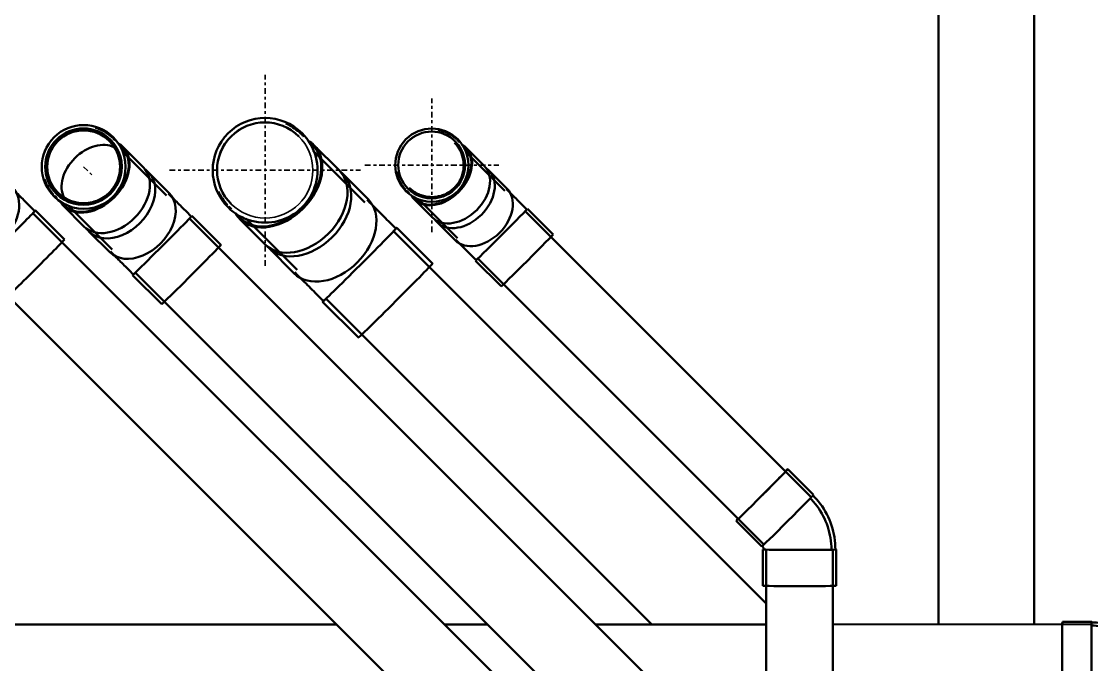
# Model space of a CAD drawing. Header units: millimetres. Extents: x -108050 to 96605, y 58136 to 140997.
# Drawn here: x -45967 to -43728, y 84818 to 86165 of the extents above; entities that cross this region are included whole.
import ezdxf

# ---------------------------------------------------------------- set-up
doc = ezdxf.new("R2010")
doc.units = ezdxf.units.MM
doc.linetypes.add('Center', pattern=[29.999999, 12, -6, 6, -6])
doc.layers.add('P-PIPE', color=3, linetype='Continuous', lineweight=50)
doc.layers.add('P-PIPE-CNTR', color=3, linetype='Center', lineweight=35)

# ---------------------------------------------------------------- blocks, each defined once
blk = doc.blocks.new('DSC_uPVC_Elbow_TienPhong - Standard-V39-HẦM')
at = {"layer": 'P-PIPE'}
for p, q in [((-44951.3, 85814.9), (-44989.1, 85852.7)), ((-44855, 85718.6), (-44908.7, 85772.3)), ((-45097.6, 85744.2), (-45059.8, 85706.4)), ((-45017.2, 85663.8), (-44963.5, 85610.1))]:
    blk.add_line(p, q, dxfattribs=at)
at = {"layer": 'P-PIPE', "flags": 128}
for points in [[(-44952.5, 85813.7), (-44950.7, 85812), (-44948.9, 85810.2), (-44947.1, 85808.3), (-44945.1, 85806.4), (-44943.1, 85804.4), (-44941.1, 85802.3), (-44939, 85800.2), (-44936.9, 85798.1), (-44934.7, 85795.9), (-44932.4, 85793.7), (-44930.2, 85791.4), (-44927.9, 85789.1), (-44925.5, 85786.8), (-44923.2, 85784.4), (-44920.8, 85782), (-44918.4, 85779.6), (-44916, 85777.2), (-44913.6, 85774.8), (-44911.2, 85772.4), (-44909.9, 85771.1)], [(-45016, 85665), (-45018.4, 85667.5), (-45020.9, 85669.9), (-45023.3, 85672.3), (-45025.7, 85674.7), (-45028.1, 85677.1), (-45030.4, 85679.5), (-45032.8, 85681.8), (-45035.1, 85684.1), (-45037.4, 85686.4), (-45039.6, 85688.6), (-45041.8, 85690.9), (-45044, 85693), (-45046.1, 85695.1), (-45048.2, 85697.2), (-45050.2, 85699.2), (-45052.2, 85701.2), (-45054.1, 85703.1), (-45055.9, 85705), (-45057.7, 85706.7), (-45058.6, 85707.6)]]:
    blk.add_lwpolyline(points, dxfattribs=at)
at = {"layer": 'P-PIPE'}
for centre, major_axis, ratio, start_param, end_param in [((-45043.4, 85798.5), (54.2, 54.2), 0.710633, 3.141593, 6.283185), ((-45043.4, 85798.5), (54.2, 54.2), 0.710633, 0, 0.128628), ((-45005.5, 85760.7), (54.2, 54.2), 0.710633, 3.141593, 6.283185), ((-44963, 85718.1), (54.2, 54.2), 0.01, 3.141593, 6.283185), ((-44963, 85718.1), (53.1, 53.1), 0.01, 5.890486, 6.086835), ((-44963, 85718.1), (54.2, 54.2), 0.01, 0, 0.167908), ((-45043.4, 85798.5), (54.2, 54.2), 0.710633, 3.012965, 3.141592), ((-44909.2, 85664.3), (54.2, 54.2), 0.01, 3.141593, 6.283185), ((-44963, 85718.1), (54.2, 54.2), 0.01, 2.973685, 3.141592), ((-44963, 85718.1), (53.1, 53.1), 0.01, 3.337942, 3.534291)]:
    blk.add_ellipse(centre, major_axis=major_axis, ratio=ratio, start_param=start_param, end_param=end_param, dxfattribs=at)
blk = doc.blocks.new('DSC_uPVC_Elbow_TienPhong - Standard-V40-HẦM')
at = {"layer": 'P-PIPE'}
for p, q in [((-44998.9, 85862.5), (-45036.7, 85900.3)), ((-45145.2, 85791.8), (-45107.4, 85754))]:
    blk.add_line(p, q, dxfattribs=at)
at = {"layer": 'P-PIPE', "flags": 128}
for points in [[(-45095.5, 85937.6), (-45092.6, 85937), (-45089.7, 85936.3), (-45086.8, 85935.5), (-45083.9, 85934.5), (-45081.1, 85933.5), (-45078.3, 85932.3), (-45075.6, 85931.1), (-45072.9, 85929.7), (-45070.3, 85928.2), (-45067.8, 85926.6), (-45065.3, 85925), (-45062.9, 85923.2), (-45060.5, 85921.3), (-45058.3, 85919.3), (-45056.1, 85917.3)], [(-45061.4, 85816.5), (-45059.6, 85818.5), (-45057.8, 85820.5), (-45056.1, 85822.5), (-45054.5, 85824.7), (-45053, 85826.8), (-45051.6, 85829.1), (-45050.2, 85831.4), (-45049, 85833.8), (-45047.8, 85836.2), (-45046.8, 85838.6), (-45045.8, 85841.1), (-45045, 85843.6), (-45044.2, 85846.2), (-45043.6, 85848.8), (-45043, 85851.4), (-45042.6, 85854), (-45042.3, 85856.7), (-45042, 85859.3), (-45041.9, 85862), (-45041.9, 85864.6), (-45042, 85867.3), (-45042.2, 85870), (-45042.5, 85872.6), (-45042.9, 85875.2), (-45043.4, 85877.9), (-45044.1, 85880.5), (-45044.8, 85883), (-45045.6, 85885.6), (-45046.5, 85888.1), (-45047.5, 85890.5), (-45048.7, 85892.9), (-45049.9, 85895.3), (-45051.2, 85897.6), (-45052.6, 85899.9), (-45054.1, 85902.1), (-45055.7, 85904.3), (-45057.3, 85906.3), (-45059.1, 85908.3), (-45060.9, 85910.3), (-45061.4, 85910.8)], [(-45055.5, 85916.7), (-45055.3, 85916.5), (-45055.1, 85916.3), (-45054.7, 85915.9), (-45054.3, 85915.5), (-45053.8, 85915), (-45053.1, 85914.4), (-45052.4, 85913.6), (-45051.6, 85912.8), (-45050.7, 85911.9)], [(-45046.2, 85907.4), (-45044.9, 85906.1), (-45043.5, 85904.7), (-45042, 85903.2), (-45040.4, 85901.6), (-45038.8, 85900), (-45037.9, 85899.1)], [(-45163.7, 85812.8), (-45165.7, 85815), (-45167.6, 85817.4), (-45169.4, 85819.8), (-45171.1, 85822.2), (-45172.7, 85824.8), (-45174.2, 85827.3), (-45175.6, 85830), (-45176.9, 85832.7), (-45178.1, 85835.5), (-45179.1, 85838.3), (-45180.1, 85841.1), (-45181, 85844), (-45181.7, 85846.9), (-45182.3, 85849.8)], [(-45155.7, 85816.5), (-45153.8, 85814.7), (-45151.8, 85812.9), (-45149.7, 85811.2), (-45147.6, 85809.6), (-45145.4, 85808.1), (-45143.1, 85806.7), (-45140.8, 85805.4), (-45138.5, 85804.1), (-45136.1, 85803), (-45133.6, 85801.9), (-45131.1, 85801), (-45128.6, 85800.1), (-45126, 85799.4), (-45123.4, 85798.7), (-45120.8, 85798.2), (-45118.2, 85797.7), (-45115.6, 85797.4), (-45112.9, 85797.2), (-45110.2, 85797), (-45107.6, 85797), (-45104.9, 85797.1), (-45102.3, 85797.3), (-45099.6, 85797.6), (-45097, 85798), (-45094.4, 85798.6), (-45091.8, 85799.2), (-45089.2, 85799.9), (-45086.7, 85800.7), (-45084.2, 85801.6), (-45081.7, 85802.7), (-45079.3, 85803.8), (-45076.9, 85805), (-45074.6, 85806.3), (-45072.3, 85807.7), (-45070.1, 85809.2), (-45068, 85810.8), (-45065.9, 85812.5), (-45063.9, 85814.2), (-45061.9, 85816), (-45061.4, 85816.5)], [(-45156.3, 85805.3), (-45157.3, 85806.3), (-45158.1, 85807.1), (-45158.9, 85807.9), (-45159.6, 85808.6), (-45160.1, 85809.2), (-45160.6, 85809.6), (-45161, 85810), (-45161.3, 85810.3), (-45161.5, 85810.5), (-45161.6, 85810.6)], [(-45144, 85793), (-45145.7, 85794.7), (-45147.3, 85796.3), (-45148.8, 85797.8), (-45150.3, 85799.3), (-45151.7, 85800.7)]]:
    blk.add_lwpolyline(points, dxfattribs=at)
at = {"layer": 'P-PIPE'}
for centre, radius, start, end in [((-45108.6, 85863.7), 76.7, 45, 225), ((-45109, 85864.1), 70, 45, 225), ((-45108.6, 85863.7), 76.7, 225, 45), ((-45109, 85864.1), 70, 225, 45)]:
    blk.add_arc(centre, radius, start, end, dxfattribs=at)
for centre, major_axis, start_param, end_param in [((-45091, 85846.1), (54.2, 54.2), 0, 0.177963), ((-45091, 85846.1), (54.2, 54.2), 3.141593, 6.283185), ((-45091, 85846.1), (53.1, 53.1), 4.712389, 6.283294), ((-45053.2, 85808.3), (54.2, 54.2), 3.141593, 6.283185), ((-45091, 85846.1), (54.2, 54.2), 2.96363, 3.141593), ((-45091, 85846.1), (53.1, 53.1), 3.141484, 4.712389)]:
    blk.add_ellipse(centre, major_axis=major_axis, ratio=0.710633, start_param=start_param, end_param=end_param, dxfattribs=at)
blk = doc.blocks.new('DSC_uPVC_Elbow_TienPhong - Standard-2054007-HẦM')
at = {"layer": 'P-PIPE'}
for p, q in [((-44309.9, 85173.5), (-44363.6, 85227.2)), ((-44472.1, 85118.8), (-44418.4, 85065)), ((-44415.9, 85058.9), (-44415.9, 84982.9)), ((-44262.5, 84982.9), (-44262.5, 85058.9))]:
    blk.add_line(p, q, dxfattribs=at)
at = {"layer": 'P-PIPE', "flags": 128}
for points in [[(-44272.5, 85058.9), (-44272.6, 85065), (-44273, 85071.1), (-44273.6, 85077.1), (-44274.4, 85083.1), (-44275.5, 85089.1), (-44276.9, 85095), (-44278.4, 85100.9), (-44280.2, 85106.7), (-44282.2, 85112.5), (-44284.5, 85118.1), (-44287, 85123.7), (-44289.7, 85129.1), (-44292.6, 85134.4), (-44295.7, 85139.7), (-44299, 85144.7), (-44302.6, 85149.7), (-44306.3, 85154.5), (-44310.2, 85159.1), (-44314.3, 85163.6), (-44317, 85166.4)], [(-44264.1, 85058.9), (-44264.3, 85065.3), (-44264.6, 85071.7), (-44265.3, 85078.1), (-44266.2, 85084.5), (-44267.3, 85090.8), (-44268.7, 85097), (-44270.4, 85103.2), (-44272.3, 85109.4), (-44274.4, 85115.4), (-44276.8, 85121.4), (-44279.4, 85127.2), (-44282.2, 85133), (-44285.3, 85138.6), (-44288.6, 85144.1), (-44292.1, 85149.5), (-44295.9, 85154.7), (-44299.8, 85159.8), (-44303.9, 85164.7), (-44308.3, 85169.4), (-44311.1, 85172.3)], [(-44417.2, 85066.2), (-44416.9, 85065.9), (-44416.6, 85065.6), (-44416.4, 85065.3), (-44416.1, 85065), (-44415.9, 85064.6), (-44415.7, 85064.3), (-44415.5, 85063.9), (-44415.3, 85063.5), (-44415.1, 85063.2), (-44414.9, 85062.8), (-44414.8, 85062.4), (-44414.7, 85062), (-44414.5, 85061.6), (-44414.4, 85061.2), (-44414.4, 85060.8), (-44414.3, 85060.4), (-44414.2, 85060), (-44414.2, 85059.6), (-44414.2, 85059.2), (-44414.2, 85058.9)]]:
    blk.add_lwpolyline(points, dxfattribs=at)
at = {"layer": 'P-PIPE'}
for centre, major_axis, ratio, start_param, end_param in [((-44417.9, 85173), (54.2, 54.2), 0.010001, 4.712491, 6.283185), ((-44417.5, 85173.4), (49.5, 49.5), 0.010001, 5.497889, 5.746233), ((-44417.5, 85173.4), (49.5, 49.5), 0.010001, 5.759689, 6.283185), ((-44417.9, 85173), (54.2, 54.2), 0.010001, 0.000102, 0.401421), ((-44417.5, 85173.4), (49.5, 49.5), 0.010001, 4.974291, 5.227184), ((-44417.5, 85173.4), (49.5, 49.5), 0.010001, 5.23609, 5.487538), ((-44417.9, 85173), (54.2, 54.2), 0.010001, 3.141695, 4.712491), ((-44417.5, 85173.4), (49.5, 49.5), 0.010001, 4.7281, 4.965982), ((-44364.1, 85119.3), (54.2, 54.2), 0.010001, 4.712491, 6.283185), ((-44417.9, 85173), (54.2, 54.2), 0.010001, 2.732822, 3.141593), ((-44364.1, 85119.3), (54.2, 54.2), 0.010001, 3.141695, 4.712491), ((-44339.2, 85058.9), (76.7, 0), 0.007, 2.970889, 3.141592), ((-44339.2, 85058.9), (76.7, 0), 0.007, 3.148737, 4.719533), ((-44339.2, 85058.9), (75, 0), 0.007, 3.148736, 3.345086), ((-44339.2, 85058.9), (76.7, 0), 0.007, 4.719533, 6.450545), ((-44339.2, 85058.9), (75, 0), 0.007, 6.093981, 6.283186), ((-44339.2, 84982.9), (76.7, 0), 0.007, 3.148737, 4.719533), ((-44339.2, 84982.9), (76.7, 0), 0.007, 4.719533, 6.290329)]:
    blk.add_ellipse(centre, major_axis=major_axis, ratio=ratio, start_param=start_param, end_param=end_param, dxfattribs=at)
blk = doc.blocks.new('DSC_uPVC_Elbow_TienPhong - Standard-2054261-HẦM')
at = {"layer": 'P-PIPE'}
for p, q in [((-43728.2, 84907.7), (-43789.2, 84907.7)), ((-43789.2, 84787.1), (-43728.2, 84787.1)), ((-43727.9, 84786.8), (-43727.9, 84725.8)), ((-43607.3, 84725.8), (-43607.3, 84786.8))]:
    blk.add_line(p, q, dxfattribs=at)
at = {"layer": 'P-PIPE', "flags": 128}
for points in [[(-43622.2, 84842.2), (-43624.5, 84846.4), (-43627, 84850.5), (-43629.6, 84854.5), (-43632.4, 84858.4), (-43635.3, 84862.2), (-43638.4, 84865.8), (-43641.7, 84869.3), (-43645, 84872.7), (-43648.5, 84876), (-43652.2, 84879.1), (-43655.9, 84882.1), (-43659.8, 84884.9), (-43663.8, 84887.5), (-43667.9, 84890), (-43672, 84892.4), (-43676.3, 84894.5), (-43680.7, 84896.5), (-43685.1, 84898.3), (-43689.6, 84900), (-43694.1, 84901.4), (-43698.7, 84902.7), (-43703.4, 84903.8), (-43708.1, 84904.7), (-43712.8, 84905.4), (-43717.6, 84905.9), (-43722.4, 84906.2), (-43727.2, 84906.4), (-43728.2, 84906.4)], [(-43628.1, 84839.1), (-43630.3, 84843.1), (-43632.6, 84847), (-43635.1, 84850.7), (-43637.7, 84854.4), (-43640.5, 84858), (-43643.4, 84861.4), (-43646.5, 84864.8), (-43649.6, 84868), (-43653, 84871), (-43656.4, 84874), (-43659.9, 84876.8), (-43663.6, 84879.4), (-43667.3, 84882), (-43671.2, 84884.3), (-43675.1, 84886.5), (-43679.2, 84888.6), (-43683.3, 84890.4), (-43687.5, 84892.1), (-43691.7, 84893.7), (-43696, 84895.1), (-43700.4, 84896.3), (-43704.8, 84897.3), (-43709.2, 84898.1), (-43713.7, 84898.8), (-43718.2, 84899.3), (-43722.7, 84899.6), (-43727.2, 84899.7), (-43728.2, 84899.7)], [(-43615.2, 84786.8), (-43615.3, 84791.3), (-43615.6, 84795.8), (-43616, 84800.3), (-43616.7, 84804.8), (-43617.5, 84809.2), (-43618.4, 84813.6), (-43619.6, 84818), (-43620.9, 84822.3), (-43622.5, 84826.6), (-43624.1, 84830.8), (-43626, 84834.9), (-43628, 84838.9), (-43628.1, 84839.1)], [(-43608.6, 84786.8), (-43608.7, 84791.5), (-43609, 84796.3), (-43609.4, 84801.1), (-43610.1, 84805.8), (-43611, 84810.5), (-43612, 84815.2), (-43613.2, 84819.8), (-43614.7, 84824.4), (-43616.3, 84828.9), (-43618, 84833.3), (-43620, 84837.7), (-43622.1, 84842), (-43622.2, 84842.2)], [(-43728.2, 84788.4), (-43728.1, 84788.4), (-43728.1, 84788.4), (-43728, 84788.4), (-43727.9, 84788.4), (-43727.9, 84788.4), (-43727.8, 84788.4), (-43727.7, 84788.4), (-43727.7, 84788.3), (-43727.6, 84788.3), (-43727.6, 84788.3), (-43727.5, 84788.3), (-43727.4, 84788.2), (-43727.4, 84788.2), (-43727.3, 84788.2), (-43727.3, 84788.1), (-43727.2, 84788.1), (-43727.2, 84788), (-43727.1, 84788), (-43727.1, 84788), (-43727, 84787.9), (-43727, 84787.9), (-43726.9, 84787.8), (-43726.9, 84787.8), (-43726.8, 84787.7), (-43726.8, 84787.7), (-43726.8, 84787.6), (-43726.7, 84787.5), (-43726.7, 84787.5)], [(-43726.7, 84787.5), (-43726.7, 84787.5), (-43726.7, 84787.4), (-43726.6, 84787.3), (-43726.6, 84787.3), (-43726.6, 84787.2), (-43726.6, 84787.2), (-43726.6, 84787.1), (-43726.6, 84787), (-43726.5, 84787), (-43726.5, 84786.9), (-43726.5, 84786.8), (-43726.5, 84786.8), (-43726.5, 84786.8)]]:
    blk.add_lwpolyline(points, dxfattribs=at)
at = {"layer": 'P-PIPE'}
for centre, major_axis, ratio, start_param, end_param in [((-43789.2, 84847.4), (0, 60.3), 0.00523, 6.273185, 7.843982), ((-43728.2, 84847.4), (0, 60.3), 0.00523, 6.116277, 7.843982), ((-43728.2, 84847.4), (0, 59), 0.00523, 0, 0.339066), ((-43789.2, 84847.4), (0, 60.3), 0.00523, 1.560796, 3.131593), ((-43728.2, 84847.4), (0, 60.3), 0.00523, 1.560796, 3.131593), ((-43728.2, 84847.4), (0, 59), 0.00523, 2.782527, 3.131593), ((-43728.2, 84847.4), (0, 60.3), 0.00523, 3.141593, 3.31395), ((-43728.2, 84847.4), (0, 60.3), 0.00523, 3.464161, 3.531627), ((-43667.6, 84786.8), (-60.3, 0), 0.01, 4.71762, 6.288417), ((-43667.6, 84786.8), (-60.3, 0), 0.01, 3.146824, 4.71762), ((-43667.6, 84725.8), (-60.3, 0), 0.01, 4.71762, 6.688218), ((-43667.6, 84725.8), (55, 0), 0.01, 2.885024, 3.141593), ((-43667.6, 84725.8), (55, 0), 0.01, 2.623225, 2.751524), ((-43667.6, 84725.8), (55, 0), 0.01, 2.361426, 2.489725), ((-43667.6, 84725.8), (55, 0), 0.01, 2.099626, 2.356743), ((-43667.6, 84725.8), (55, 0), 0.01, 1.837827, 2.094705), ((-43667.6, 84725.8), (55, 0), 0.01, 1.576028, 1.832716), ((-43667.6, 84725.8), (-60.3, 0), 0.01, 3.146824, 4.71762), ((-43667.6, 84725.8), (55, 0), 0.01, 1.314228, 1.57074), ((-43667.6, 84725.8), (55, 0), 0.01, 1.052429, 1.308751), ((-43667.6, 84725.8), (55, 0), 0.01, 0.790629, 1.046716), ((-43667.6, 84725.8), (55, 0), 0.01, 0.52883, 0.657129), ((-43667.6, 84725.8), (55, 0), 0.01, 0.005231, 0.39533), ((-43667.6, 84725.8), (60.3, 0), 0.01, 5.877897, 6.283185)]:
    blk.add_ellipse(centre, major_axis=major_axis, ratio=ratio, start_param=start_param, end_param=end_param, dxfattribs=at)
blk = doc.blocks.new('DSC_uPVC_Elbow_TienPhong - Standard-V56-HẦM')
at = {"layer": 'P-PIPE'}
for p, q in [((-45242.1, 85792.6), (-45294.8, 85845.4)), ((-45107.1, 85657.7), (-45182.1, 85732.6)), ((-45449.8, 85690.4), (-45397.1, 85637.6)), ((-45337.1, 85577.7), (-45262.1, 85502.7))]:
    blk.add_line(p, q, dxfattribs=at)
at = {"layer": 'P-PIPE', "flags": 128}
for points in [[(-45243.8, 85790.9), (-45241.3, 85788.5), (-45238.8, 85785.9), (-45236.1, 85783.3), (-45233.4, 85780.6), (-45230.6, 85777.8), (-45227.7, 85774.9), (-45224.7, 85771.9), (-45221.7, 85768.9), (-45218.6, 85765.8), (-45215.5, 85762.7), (-45212.3, 85759.5), (-45209.1, 85756.2), (-45205.8, 85753), (-45202.5, 85749.6), (-45199.1, 85746.3), (-45195.7, 85742.9), (-45192.4, 85739.5), (-45188.9, 85736.1), (-45185.5, 85732.7), (-45183.8, 85731)], [(-45335.4, 85579.3), (-45338.8, 85582.8), (-45342.2, 85586.2), (-45345.6, 85589.6), (-45349, 85593), (-45352.4, 85596.3), (-45355.7, 85599.7), (-45359, 85603), (-45362.3, 85606.2), (-45365.5, 85609.5), (-45368.7, 85612.6), (-45371.8, 85615.7), (-45374.8, 85618.8), (-45377.8, 85621.8), (-45380.7, 85624.7), (-45383.6, 85627.5), (-45386.3, 85630.3), (-45389, 85633), (-45391.6, 85635.6), (-45394.1, 85638.1), (-45395.4, 85639.3)]]:
    blk.add_lwpolyline(points, dxfattribs=at)
at = {"layer": 'P-PIPE'}
for centre, major_axis, ratio, start_param, end_param in [((-45372.3, 85767.9), (77.5, 77.5), 0.710633, 3.141593, 6.283185), ((-45372.3, 85767.9), (77.5, 77.5), 0.710633, 0, 0.072512), ((-45319.6, 85715.1), (77.5, 77.5), 0.710633, 3.141593, 6.283185), ((-45259.6, 85655.1), (77.5, 77.5), 0.01, 3.141593, 6.283185), ((-45259.6, 85655.1), (75.8, 75.8), 0.01, 5.704471, 6.200512), ((-45259.6, 85655.1), (77.5, 77.5), 0.01, 0, 0.139115), ((-45372.3, 85767.9), (77.5, 77.5), 0.710633, 3.072637, 3.141593), ((-45184.6, 85580.2), (77.5, 77.5), 0.01, 3.141593, 6.283185), ((-45259.6, 85655.1), (75.8, 75.8), 0.01, 3.224266, 3.720307), ((-45259.6, 85655.1), (77.5, 77.5), 0.01, 3.002477, 3.141593)]:
    blk.add_ellipse(centre, major_axis=major_axis, ratio=ratio, start_param=start_param, end_param=end_param, dxfattribs=at)
blk = doc.blocks.new('DSC_uPVC_Elbow_TienPhong - Standard-V57-HẦM')
at = {"layer": 'P-PIPE'}
for p, q in [((-45302.5, 85853), (-45355.3, 85905.8)), ((-45510.3, 85750.8), (-45457.5, 85698))]:
    blk.add_line(p, q, dxfattribs=at)
at = {"layer": 'P-PIPE', "flags": 128}
for points in [[(-45414.4, 85951.2), (-45410.5, 85949.4), (-45406.7, 85947.4), (-45402.9, 85945.3), (-45399.3, 85943), (-45395.7, 85940.6), (-45392.3, 85938.1), (-45388.9, 85935.4), (-45385.7, 85932.6), (-45382.6, 85929.7)], [(-45381.7, 85928.8), (-45381.5, 85928.6), (-45381.1, 85928.2), (-45380.7, 85927.8), (-45380, 85927.1), (-45379.3, 85926.4), (-45378.4, 85925.5), (-45377.4, 85924.5), (-45376.3, 85923.4)], [(-45368.7, 85915.8), (-45366.8, 85913.9), (-45364.8, 85911.9), (-45362.7, 85909.8), (-45360.5, 85907.6), (-45358.2, 85905.3), (-45357, 85904.1)], [(-45536.3, 85780.3), (-45539.2, 85783.5), (-45541.9, 85786.9), (-45544.5, 85790.3), (-45546.9, 85793.8), (-45549.2, 85797.4), (-45551.3, 85801.1), (-45553.3, 85804.9), (-45555.2, 85808.8)], [(-45528.4, 85772.2), (-45528.4, 85772.3), (-45529.5, 85773.4), (-45530.5, 85774.4), (-45531.3, 85775.2), (-45532, 85775.9), (-45532.5, 85776.4), (-45532.9, 85776.8), (-45533.2, 85777.1), (-45533.3, 85777.2)], [(-45508.6, 85752.5), (-45510.9, 85754.8), (-45513.2, 85757.1), (-45515.3, 85759.2), (-45517.4, 85761.3), (-45519.3, 85763.2)]]:
    blk.add_lwpolyline(points, dxfattribs=at)
at = {"layer": 'P-PIPE'}
for centre, radius, start, end in [((-45457.5, 85853), 109.6, 45, 225), ((-45457.9, 85853.4), 100, 45, 225), ((-45457.5, 85853), 109.6, 225, 45)]:
    blk.add_arc(centre, radius, start, end, dxfattribs=at)
for centre, major_axis, start_param, end_param in [((-45432.8, 85828.3), (77.5, 77.5), 3.141593, 6.283185), ((-45432.8, 85828.3), (75.8, 75.8), 4.712389, 6.348999), ((-45432.8, 85828.3), (77.5, 77.5), 0, 0.18438), ((-45380, 85775.5), (77.5, 77.5), 3.141593, 6.283185), ((-45432.8, 85828.3), (75.8, 75.8), 3.075779, 4.712389), ((-45432.8, 85828.3), (77.5, 77.5), 2.957212, 3.141593)]:
    blk.add_ellipse(centre, major_axis=major_axis, ratio=0.710633, start_param=start_param, end_param=end_param, dxfattribs=at)
blk = doc.blocks.new('DSC_uPVC_Elbow_TienPhong - Standard-V58-HẦM')
at = {"layer": 'P-PIPE'}
for p, q in [((-45986, 85817), (-46028.7, 85859.8)), ((-45877.2, 85708.2), (-45938, 85769)), ((-46152.8, 85735.7), (-46110, 85692.9)), ((-46062, 85644.9), (-46001.2, 85584.1))]:
    blk.add_line(p, q, dxfattribs=at)
at = {"layer": 'P-PIPE', "flags": 128}
for points in [[(-45987.3, 85815.6), (-45985.4, 85813.6), (-45983.3, 85811.6), (-45981.2, 85809.5), (-45979, 85807.3), (-45976.8, 85805.1), (-45974.5, 85802.8), (-45972.1, 85800.4), (-45969.7, 85798), (-45967.2, 85795.5), (-45964.7, 85793), (-45962.2, 85790.4), (-45959.6, 85787.8), (-45956.9, 85785.2), (-45954.3, 85782.6), (-45951.6, 85779.9), (-45948.9, 85777.2), (-45946.2, 85774.5), (-45943.5, 85771.7), (-45940.7, 85769), (-45939.3, 85767.6)], [(-46060.6, 85646.3), (-46063.4, 85649), (-46066.1, 85651.8), (-46068.8, 85654.5), (-46071.5, 85657.2), (-46074.2, 85659.9), (-46076.9, 85662.6), (-46079.5, 85665.2), (-46082.1, 85667.8), (-46084.7, 85670.4), (-46087.2, 85672.9), (-46089.7, 85675.4), (-46092.2, 85677.9), (-46094.6, 85680.3), (-46096.9, 85682.6), (-46099.2, 85684.9), (-46101.4, 85687.1), (-46103.6, 85689.2), (-46105.6, 85691.3), (-46107.6, 85693.3), (-46108.6, 85694.3)]]:
    blk.add_lwpolyline(points, dxfattribs=at)
at = {"layer": 'P-PIPE'}
for centre, major_axis, ratio, start_param, end_param in [((-46090.8, 85797.7), (62, 62), 0.710633, 3.141506, 6.283098), ((-46090.8, 85797.7), (62, 62), 0.710633, 6.283098, 6.411423), ((-46048, 85755), (62, 62), 0.710633, 3.141506, 6.283098), ((-46000, 85707), (62, 62), 0.01, 3.141532, 6.283124), ((-46000, 85707), (62, 62), 0.01, 6.283124, 6.48487), ((-46000, 85707), (60.7, 60.7), 0.01, 6.005925, 6.190724), ((-46090.8, 85797.7), (62, 62), 0.710633, 3.013352, 3.141506), ((-45939.2, 85646.2), (62, 62), 0.01, 3.141532, 6.283124), ((-46000, 85707), (62, 62), 0.01, 2.940312, 3.141532), ((-46000, 85707), (60.7, 60.7), 0.01, 3.233931, 3.418731)]:
    blk.add_ellipse(centre, major_axis=major_axis, ratio=ratio, start_param=start_param, end_param=end_param, dxfattribs=at)
blk = doc.blocks.new('DSC_uPVC_Elbow_TienPhong - Standard-V60-HẦM')
at = {"layer": 'P-PIPE'}
for p, q in [((-45658.6, 85805.7), (-45701.4, 85848.5)), ((-45549.8, 85696.9), (-45610.6, 85757.7)), ((-45825.4, 85724.4), (-45782.6, 85681.7)), ((-45734.6, 85633.7), (-45673.8, 85572.9))]:
    blk.add_line(p, q, dxfattribs=at)
at = {"layer": 'P-PIPE', "flags": 128}
for points in [[(-45659.9, 85804.3), (-45658, 85802.4), (-45655.9, 85800.3), (-45653.8, 85798.2), (-45651.6, 85796), (-45649.4, 85793.8), (-45647.1, 85791.5), (-45644.7, 85789.1), (-45642.3, 85786.7), (-45639.8, 85784.2), (-45637.3, 85781.7), (-45634.8, 85779.2), (-45632.2, 85776.6), (-45629.6, 85773.9), (-45626.9, 85771.3), (-45624.2, 85768.6), (-45621.5, 85765.9), (-45618.8, 85763.2), (-45616.1, 85760.5), (-45613.3, 85757.7), (-45611.9, 85756.3)], [(-45733.3, 85635), (-45736, 85637.8), (-45738.7, 85640.5), (-45741.4, 85643.2), (-45744.2, 85645.9), (-45746.8, 85648.6), (-45749.5, 85651.3), (-45752.2, 85653.9), (-45754.8, 85656.5), (-45757.3, 85659.1), (-45759.9, 85661.6), (-45762.4, 85664.1), (-45764.8, 85666.6), (-45767.2, 85669), (-45769.5, 85671.3), (-45771.8, 85673.6), (-45774, 85675.8), (-45776.2, 85677.9), (-45778.3, 85680), (-45780.3, 85682), (-45781.3, 85683)]]:
    blk.add_lwpolyline(points, dxfattribs=at)
at = {"layer": 'P-PIPE'}
for centre, major_axis, ratio, start_param, end_param in [((-45763.4, 85786.5), (62, 62), 0.710633, 3.141592, 6.283185), ((-45763.4, 85786.5), (62, 62), 0.710633, 6.283185, 6.411424), ((-45720.6, 85743.7), (62, 62), 0.710633, 3.141592, 6.283185), ((-45672.6, 85695.7), (62, 62), 0.01, 3.141592, 6.283185), ((-45672.6, 85695.7), (60.7, 60.7), 0.01, 6.005986, 6.190785), ((-45672.6, 85695.7), (62, 62), 0.01, 6.283185, 6.484795), ((-45763.4, 85786.5), (62, 62), 0.710633, 3.013354, 3.141592), ((-45611.8, 85634.9), (62, 62), 0.01, 3.141592, 6.283185), ((-45672.6, 85695.7), (62, 62), 0.01, 2.940237, 3.141592), ((-45672.6, 85695.7), (60.7, 60.7), 0.01, 3.233992, 3.418792)]:
    blk.add_ellipse(centre, major_axis=major_axis, ratio=ratio, start_param=start_param, end_param=end_param, dxfattribs=at)
blk = doc.blocks.new('DSC_uPVC_Elbow_TienPhong - Standard-V59-HẦM')
at = {"layer": 'P-PIPE'}
for p, q in [((-46039.9, 85870.9), (-46082.7, 85913.7)), ((-46206.7, 85789.7), (-46163.9, 85746.9))]:
    blk.add_line(p, q, dxfattribs=at)
at = {"layer": 'P-PIPE', "flags": 128}
for points in [[(-46139.6, 85953.6), (-46136.4, 85952.5), (-46133.2, 85951.3), (-46130, 85950), (-46126.9, 85948.6), (-46123.8, 85947), (-46120.9, 85945.3), (-46117.9, 85943.5), (-46115.1, 85941.6), (-46112.3, 85939.6), (-46109.6, 85937.4), (-46107.1, 85935.2), (-46104.6, 85932.8)], [(-46110.7, 85817.7), (-46108.6, 85819.9), (-46106.6, 85822.2), (-46104.6, 85824.5), (-46102.8, 85826.9), (-46101.1, 85829.4), (-46099.4, 85832), (-46097.9, 85834.7), (-46096.5, 85837.3), (-46095.2, 85840.1), (-46094, 85842.9), (-46092.9, 85845.7), (-46091.9, 85848.6), (-46091.1, 85851.6), (-46090.3, 85854.5), (-46089.7, 85857.5), (-46089.2, 85860.5), (-46088.8, 85863.5), (-46088.6, 85866.5), (-46088.4, 85869.6), (-46088.4, 85872.6), (-46088.5, 85875.7), (-46088.7, 85878.7), (-46089.1, 85881.7), (-46089.6, 85884.8), (-46090.1, 85887.7), (-46090.9, 85890.7), (-46091.7, 85893.6), (-46092.6, 85896.5), (-46093.7, 85899.4), (-46094.9, 85902.2), (-46096.1, 85905), (-46097.5, 85907.7), (-46099, 85910.3), (-46100.6, 85912.9), (-46102.3, 85915.4), (-46104.1, 85917.9), (-46106, 85920.3), (-46108, 85922.6), (-46110.1, 85924.8), (-46110.7, 85925.4)], [(-46103.8, 85932.1), (-46103.7, 85932), (-46103.4, 85931.7), (-46103, 85931.3), (-46102.5, 85930.8), (-46101.9, 85930.2), (-46101.2, 85929.5), (-46100.4, 85928.7), (-46099.5, 85927.8), (-46098.5, 85926.8)], [(-46093.4, 85921.7), (-46091.9, 85920.2), (-46090.3, 85918.6), (-46088.7, 85916.9), (-46086.9, 85915.2), (-46085, 85913.3), (-46084.1, 85912.4)], [(-46227.6, 85813.3), (-46229.9, 85815.9), (-46232, 85818.6), (-46234.1, 85821.3), (-46236, 85824.1), (-46237.9, 85827), (-46239.6, 85830), (-46241.2, 85833), (-46242.7, 85836.1), (-46244, 85839.3), (-46245.3, 85842.5), (-46246.4, 85845.7)], [(-46218.4, 85817.7), (-46216.2, 85815.6), (-46213.9, 85813.5), (-46211.6, 85811.6), (-46209.1, 85809.8), (-46206.6, 85808), (-46204, 85806.4), (-46201.4, 85804.9), (-46198.7, 85803.5), (-46196, 85802.2), (-46193.2, 85801), (-46190.3, 85799.9), (-46187.4, 85798.9), (-46184.5, 85798), (-46181.6, 85797.3), (-46178.6, 85796.7), (-46175.6, 85796.2), (-46172.6, 85795.8), (-46169.5, 85795.5), (-46166.5, 85795.4), (-46163.4, 85795.4), (-46160.4, 85795.5), (-46157.4, 85795.7), (-46154.3, 85796.1), (-46151.3, 85796.5), (-46148.3, 85797.1), (-46145.4, 85797.8), (-46142.4, 85798.7), (-46139.5, 85799.6), (-46136.7, 85800.7), (-46133.9, 85801.8), (-46131.1, 85803.1), (-46128.4, 85804.5), (-46125.7, 85806), (-46123.2, 85807.6), (-46120.6, 85809.3), (-46118.2, 85811.1), (-46115.8, 85813), (-46113.5, 85815), (-46111.3, 85817.1), (-46110.7, 85817.7)], [(-46220.3, 85806), (-46221.3, 85806.9), (-46222.1, 85807.8), (-46222.9, 85808.6), (-46223.5, 85809.2), (-46224.1, 85809.8), (-46224.5, 85810.2), (-46224.9, 85810.5), (-46225.1, 85810.7), (-46225.2, 85810.8)], [(-46205.4, 85791), (-46207.3, 85792.9), (-46209.1, 85794.7), (-46210.8, 85796.5), (-46212.4, 85798.1), (-46214, 85799.6)]]:
    blk.add_lwpolyline(points, dxfattribs=at)
at = {"layer": 'P-PIPE'}
for centre, radius, start, end in [((-46164.5, 85871.5), 87.7, 45.0035, 225.0035), ((-46165, 85871.9), 80, 45.0035, 225.0035), ((-46164.5, 85871.5), 76.2, 315.0035, 135.0035), ((-46164.5, 85871.5), 76.2, 135.0035, 315.0035), ((-46164.5, 85871.5), 87.7, 225.0035, 45.0035), ((-46165, 85871.9), 80, 225.0035, 45.0035)]:
    blk.add_arc(centre, radius, start, end, dxfattribs=at)
for centre, major_axis, start_param, end_param in [((-46144.7, 85851.7), (62, 62), 3.141593, 6.283185), ((-46144.7, 85851.7), (53.8, 53.8), 0.217709, 1.570796), ((-46144.7, 85851.7), (60.6, 60.7), 4.712389, 6.345999), ((-46144.7, 85851.7), (62, 62), 0, 0.182342), ((-46144.7, 85851.7), (53.8, 53.8), 1.570796, 2.923884), ((-46101.9, 85808.9), (62, 62), 3.141593, 6.283185), ((-46144.7, 85851.7), (62, 62), 2.965635, 3.141593), ((-46144.7, 85851.7), (60.6, 60.7), 3.087743, 4.712389)]:
    blk.add_ellipse(centre, major_axis=major_axis, ratio=0.710633, start_param=start_param, end_param=end_param, dxfattribs=at)

msp = doc.modelspace()

# ---------------------------------------------------------------- linework, layer by layer
at = {"layer": 'P-PIPE'}
for p, q in [((-44048.1, 87932.3), (-44048.1, 84902.2)), ((-43848.1, 84902.3), (-43848.1, 87932.3)), ((-45664, 85800.2), (-45755.9, 85892.1)), ((-45248.9, 85785.8), (-45356.8, 85893.8)), ((-44956, 85810.2), (-45038, 85892.1)), ((-45137, 85793.2), (-45055, 85711.2)), ((-45869.6, 85779.6), (-45777.2, 85687.1)), ((-44802, 84622.2), (-45943.4, 85763.5)), ((-44579.8, 84716), (-45616, 85752.2)), ((-45498.1, 85752.2), (-45390.3, 85644.4)), ((-44314.6, 85168.8), (-44913.5, 85767.6)), ((-44409.2, 84946.1), (-45188.9, 85725.9)), ((-45012.5, 85668.6), (-44413.6, 85069.8)), ((-46056.5, 85650.4), (-44915.2, 84509)), ((-45729.2, 85639.1), (-44693, 84602.9)), ((-45330.3, 85584.4), (-44648.1, 84902.3)), ((-44409.2, 85058.9), (-44409.2, 82577)), ((-44269.2, 82577), (-44269.2, 85058.9)), ((-45308.4, 84902.2), (-46454.8, 84902.1)), ((-44992.3, 84902.3), (-45082.1, 84902.3)), ((-44409.2, 84902.3), (-44766.1, 84902.3)), ((-43728.2, 84902.4), (-44269.2, 84902.3))]:
    msp.add_line(p, q, dxfattribs=at)
at = {"layer": 'P-PIPE', "lineweight": 35}
for centre, radius, start, end in [((-45457.5, 85853), 100, 0, 180), ((-45108.6, 85863.7), 70, 53.4996, 128.4769), ((-45108.6, 85863.7), 70, 128.6516, 180), ((-45108.6, 85863.7), 70, 27.8197, 49.6713), ((-45108.6, 85863.7), 70, 3.0575, 22.2347), ((-45108.6, 85863.7), 70, 180, 204.3772), ((-45108.6, 85863.7), 70, 339.2804, 356.0154), ((-45457.5, 85853), 100, 180, 0), ((-45108.6, 85863.7), 70, 206.8266, 229.1627), ((-45108.6, 85863.7), 70, 312.5144, 331.2636), ((-45108.6, 85863.7), 70, 234.0989, 255.4556), ((-45108.6, 85863.7), 70, 261.1834, 278.1535), ((-45108.6, 85863.7), 70, 284.817, 303.9247)]:
    msp.add_arc(centre, radius, start, end, dxfattribs=at)
at = {"layer": 'P-PIPE-CNTR'}
for p, q in [((-45457.5, 85653), (-45457.5, 86053)), ((-45108.6, 85723.7), (-45108.6, 86003.7)), ((-45837.2, 85860.2), (-45817.3, 85840.4)), ((-45248.6, 85863.7), (-44968.6, 85863.7)), ((-45657.5, 85853), (-45257.5, 85853))]:
    msp.add_line(p, q, dxfattribs=at)

# ---------------------------------------------------------------- block references
at = {"layer": 'P-PIPE'}
for name in ['DSC_uPVC_Elbow_TienPhong - Standard-V57-HẦM', 'DSC_uPVC_Elbow_TienPhong - Standard-V40-HẦM', 'DSC_uPVC_Elbow_TienPhong - Standard-V58-HẦM', 'DSC_uPVC_Elbow_TienPhong - Standard-V60-HẦM', 'DSC_uPVC_Elbow_TienPhong - Standard-V56-HẦM', 'DSC_uPVC_Elbow_TienPhong - Standard-V39-HẦM', 'DSC_uPVC_Elbow_TienPhong - Standard-2054007-HẦM', 'DSC_uPVC_Elbow_TienPhong - Standard-2054261-HẦM']:
    msp.add_blockref(name, (0, 0), dxfattribs=at)
at = {"layer": 'P-PIPE', "rotation": 359.9965219107975}
msp.add_blockref('DSC_uPVC_Elbow_TienPhong - Standard-V59-HẦM', (322.2, -14.1), dxfattribs=at)

doc.saveas('drawing.dxf')
